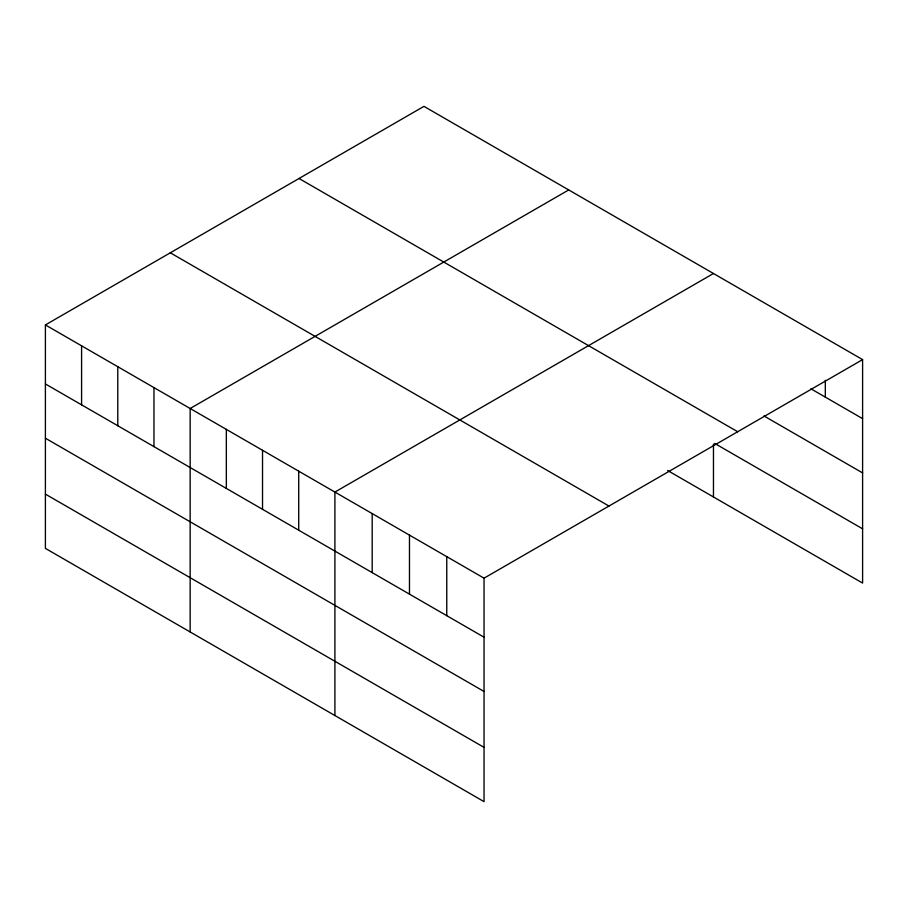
<?xml version="1.0" encoding="UTF-8"?>
<svg xmlns="http://www.w3.org/2000/svg" width="908" height="908" viewBox="0 0 908 908"><rect width="100%" height="100%" fill="white"/><g stroke="black" fill="none" stroke-linecap="round" stroke-linejoin="round"><path stroke-width="1.36" d="M484.043 691.465L484.043 578.169L45.4 324.928L45.4 548.387L484.043 801.639L484.043 691.465L45.4 438.212M667.618 470.503L862.6 583.072L862.6 359.613L423.957 106.361L45.4 324.928M568.703 189.942L190.158 408.498L190.158 631.957M713.461 273.512L334.904 492.068L334.904 715.527M484.043 578.169L862.6 359.613M810.878 388.783L862.6 418.645M763.98 415.966L862.6 472.909M299.027 178.49L737.682 431.743M714.664 443.399L862.6 528.819M170.318 252.799L608.973 506.051M45.4 383.948L484.043 637.2M45.4 494.122L484.043 747.375M825.315 380.248L825.315 397.114M713.461 444.103L713.461 496.971M446.759 556.649L446.759 615.669M409.474 535.118L409.474 594.15M372.189 513.599L372.189 572.619M298.721 471.173L298.721 530.204M262.526 450.277L262.526 509.309M226.342 429.393L226.342 488.413M153.963 387.603L153.963 446.634M117.779 366.707L117.779 425.739M81.584 345.812L81.584 404.843"/></g></svg>
